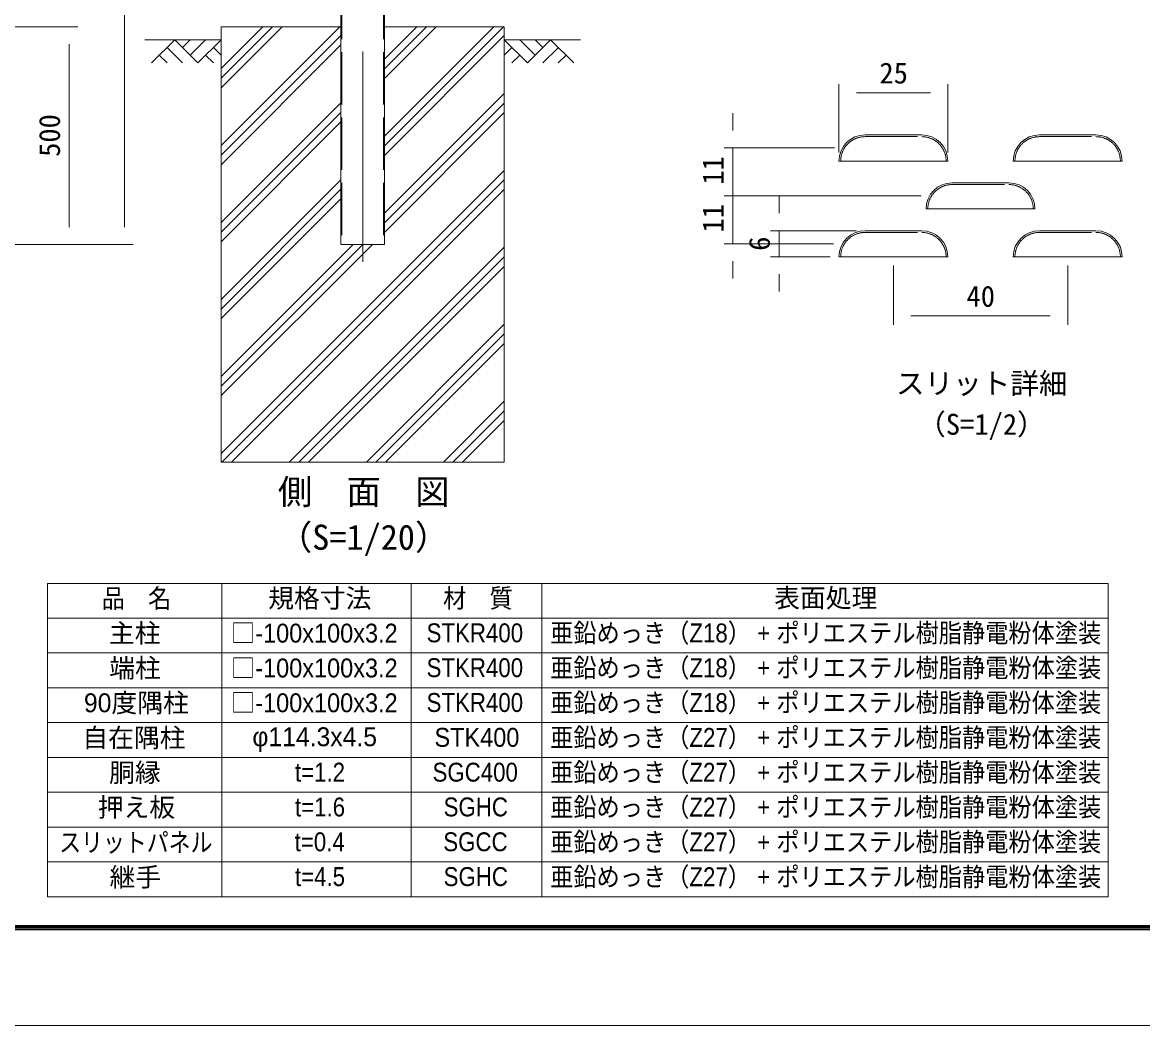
# Model space of a CAD drawing. Units: millimetres, scale not verified, with parts at other scales. Extents: x -4198 to 4202, y -2969 to 2971.
# Drawn here: x -498 to 2073, y -2969 to -665 of the extents above; entities that cross this region are included whole.
import ezdxf
from ezdxf.enums import TextEntityAlignment as Align

# ---------------------------------------------------------------- set-up
doc = ezdxf.new("R2010")
doc.units = ezdxf.units.MM
doc.header["$LTSCALE"] = 20
doc.linetypes.add('DASHED', pattern=[7.5, 6, -1.5])
doc.linetypes.add('USER1', pattern=[50.8, 31.75, -6.35, 6.35, -6.35])
for name, color, linetype, lineweight in [('0-0_D-TTL', 2, 'Continuous', 18), ('0-1_D-TTL-TXT', 7, 'Continuous', 18), ('0-2_D-MTR-FRAM', 7, 'Continuous', 9), ('0-4_D-BMK', 2, 'USER1', 13), ('0-5_D-DCR-HCH', 7, 'Continuous', 9), ('0-6_D-STR1', 1, 'Continuous', 18), ('0-7_D-STR3', 3, 'Continuous', 13), ('0-8_D-STR-DIM', 7, 'Continuous', 9), ('0-9_D-STR4', 7, 'Continuous', 9), ('0-B_D-STR2', 7, 'Continuous', 9), ('0-D_D-BGD', 7, 'Continuous', 9)]:
    doc.layers.add(name, color=color, linetype=linetype, lineweight=lineweight)
doc.layers.add('0-3_D-MTR-TXT', color=7, linetype='Continuous')
doc.layers.add('0-C_D-STR-TXT', color=7, linetype='Continuous')
doc.styles.add('ＭＳ ゴシック', font='')
doc.styles.add('ＭＳ Ｐゴシック', font='')
doc.styles.get('ＭＳ ゴシック').set_extended_font_data('MS Gothic')
doc.styles.get('ＭＳ Ｐゴシック').set_extended_font_data('MS PGothic')

msp = doc.modelspace()

# ---------------------------------------------------------------- linework, layer by layer
at = {"layer": '0-0_D-TTL'}
for points in [[(-4198.28, 2970.65), (4201.72, 2970.65), (4201.72, -2969.35), (-4198.28, -2969.35)], [(-3928.28, 2750.65), (3931.72, 2750.65), (3931.72, -2749.35), (-3928.28, -2749.35)], [(-3925.78, 2748.15), (3929.22, 2748.15), (3929.22, -2746.85), (-3925.78, -2746.85)], [(-3923.28, 2745.65), (3926.72, 2745.65), (3926.72, -2744.35), (-3923.28, -2744.35)], [(-3920.78, 2743.15), (3924.22, 2743.15), (3924.22, -2741.85), (-3920.78, -2741.85)], [(-3918.28, 2740.65), (3921.72, 2740.65), (3921.72, -2739.35), (-3918.28, -2739.35)]]:
    msp.add_lwpolyline(points, close=True, dxfattribs=at)
at = {"layer": '0-2_D-MTR-FRAM'}
for p, q in [((-440.32, -1953.51), (1994.42, -1953.51)), ((-440.32, -1953.51), (-440.32, -2673.51)), ((-40.32, -1953.51), (-40.32, -2673.51)), ((394.42, -1953.51), (394.42, -2673.51)), ((694.42, -1953.51), (694.42, -2673.51)), ((1994.42, -1953.51), (1994.42, -2673.51)), ((-440.32, -2033.51), (1994.42, -2033.51)), ((-440.32, -2113.51), (1994.42, -2113.51)), ((-440.32, -2193.51), (1994.42, -2193.51)), ((-440.32, -2273.51), (1994.42, -2273.51)), ((-440.32, -2353.51), (1994.42, -2353.51)), ((-440.32, -2433.51), (1994.42, -2433.51)), ((-440.32, -2513.51), (1994.42, -2513.51)), ((-440.32, -2593.51), (1994.42, -2593.51)), ((-440.32, -2673.51), (1994.42, -2673.51))]:
    msp.add_line(p, q, dxfattribs=at)
at = {"layer": '0-4_D-BMK'}
msp.add_line((283.19, 2316.39), (283.19, -1215.11), dxfattribs=at)
at = {"layer": '0-5_D-DCR-HCH'}
for p, q in [((-41.81, -815.26), (98.34, -675.11)), ((-41.81, -793.17), (76.24, -675.11)), ((-41.81, -771.07), (54.14, -675.11)), ((-41.81, -947.84), (230.92, -675.11)), ((333.19, -793.82), (451.89, -675.11)), ((333.19, -771.72), (429.79, -675.11)), ((333.19, -948.5), (606.57, -675.11)), ((333.19, -749.62), (407.7, -675.11)), ((333.19, -926.4), (584.47, -675.11)), ((-41.81, -969.94), (233.19, -694.94)), ((-41.81, -992.04), (233.19, -717.04)), ((333.19, -970.59), (608.19, -695.59)), ((333.19, -1103.18), (608.19, -828.18)), ((-41.81, -1124.62), (233.19, -849.62)), ((-41.81, -1146.72), (233.19, -871.72)), ((333.19, -1125.27), (608.19, -850.27)), ((333.19, -1147.37), (608.19, -872.37)), ((-41.81, -1168.82), (233.19, -893.82)), ((-41.81, -1654.95), (608.19, -1004.95)), ((-41.81, -1301.4), (233.19, -1026.4)), ((-39.88, -1675.11), (608.19, -1027.05)), ((-41.81, -1323.5), (233.19, -1048.5)), ((-17.78, -1675.11), (608.19, -1049.15)), ((-41.81, -1345.59), (233.19, -1070.59)), ((-41.81, -1522.37), (305.44, -1175.11)), ((-41.81, -1500.27), (283.35, -1175.11)), ((-41.81, -1478.18), (261.25, -1175.11)), ((114.8, -1675.11), (608.19, -1181.73)), ((136.9, -1675.11), (608.19, -1203.83)), ((159, -1675.11), (608.19, -1225.92)), ((291.58, -1675.11), (608.19, -1358.51)), ((313.68, -1675.11), (608.19, -1380.6)), ((335.77, -1675.11), (608.19, -1402.7)), ((468.36, -1675.11), (608.19, -1535.28)), ((490.45, -1675.11), (608.19, -1557.38)), ((512.55, -1675.11), (608.19, -1579.48))]:
    msp.add_line(p, q, dxfattribs=at)
at = {"layer": '0-6_D-STR1', "linetype": 'DASHED'}
for p, q in [((235.49, 2266.39), (235.49, -1175.11)), ((330.89, 2266.39), (330.89, -1175.11))]:
    msp.add_line(p, q, dxfattribs=at)
at = {"layer": '0-6_D-STR1'}
for p, q in [((233.19, 2256.39), (233.19, -1175.11)), ((333.19, 2256.39), (333.19, -1175.11)), ((333.19, -1175.11), (233.19, -1175.11))]:
    msp.add_line(p, q, dxfattribs=at)
at = {"layer": '0-7_D-STR3', "linetype": 'DASHED'}
for p, q in [((1436.45, -927.58), (1566.45, -927.58)), ((1836.45, -927.58), (1966.45, -927.58)), ((1636.45, -1037.58), (1766.45, -1037.58)), ((1436.45, -1147.58), (1566.45, -1147.58)), ((1836.45, -1147.58), (1966.45, -1147.58))]:
    msp.add_line(p, q, dxfattribs=at)
for centre, start, end in [((1436.45, -983.58), 90, 180), ((1566.45, -983.58), 0, 90), ((1836.45, -983.58), 90, 180), ((1966.45, -983.58), 0, 90), ((1636.45, -1093.58), 90, 180), ((1766.45, -1093.58), 0, 90), ((1436.45, -1203.58), 90, 180), ((1566.45, -1203.58), 0, 90), ((1836.45, -1203.58), 90, 180), ((1966.45, -1203.58), 0, 90)]:
    msp.add_arc(centre, 56, start, end, dxfattribs=at)
at = {"layer": '0-8_D-STR-DIM'}
for p, q in [((-263.89, -1135.11), (-263.89, 2226.39)), ((-948.68, -675.11), (-370.48, -675.11)), ((-948.68, -675.11), (-370.48, -675.11)), ((-390.48, -1135.11), (-390.48, -715.11)), ((1376.45, -963.58), (1376.45, -806.64)), ((1626.45, -963.58), (1626.45, -806.64)), ((1416.45, -826.64), (1586.45, -826.64)), ((1132.63, -913.58), (1132.63, -873.58)), ((1366.52, -953.58), (1112.63, -953.58)), ((1132.63, -953.58), (1132.63, -1063.58)), ((1132.63, -1023.58), (1132.63, -983.58)), ((1565.34, -1063.58), (1112.63, -1063.58)), ((1565.34, -1063.58), (1112.63, -1063.58)), ((1132.63, -1063.58), (1132.63, -1173.58)), ((1239.12, -1103.58), (1239.12, -1063.58)), ((1132.63, -1103.58), (1132.63, -1143.58)), ((1416.45, -1143.58), (1219.12, -1143.58)), ((1239.12, -1203.58), (1239.12, -1143.58)), ((-1223.68, -1175.11), (-370.48, -1175.11)), ((-1223.68, -1175.11), (-243.89, -1175.11)), ((1363.68, -1173.58), (1112.63, -1173.58)), ((1356.45, -1203.58), (1219.12, -1203.58)), ((1132.63, -1213.58), (1132.63, -1253.58)), ((1501.45, -1223.58), (1501.45, -1359.42)), ((1901.45, -1223.58), (1901.45, -1359.42)), ((1239.12, -1243.58), (1239.12, -1283.58)), ((1541.45, -1339.42), (1861.45, -1339.42))]:
    msp.add_line(p, q, dxfattribs=at)
at = {"layer": '0-9_D-STR4'}
msp.add_lwpolyline([(233.19, -675.11), (-41.81, -675.11), (-41.81, -1675.11), (608.19, -1675.11), (608.19, -675.11), (333.19, -675.11)], dxfattribs=at)
at = {"layer": '0-B_D-STR2'}
for p, q in [((1436.45, -923.58), (1566.45, -923.58)), ((1836.45, -923.58), (1966.45, -923.58)), ((1376.45, -983.58), (1626.45, -983.58)), ((1776.45, -983.58), (2026.45, -983.58)), ((1636.45, -1033.58), (1766.45, -1033.58)), ((1576.45, -1093.58), (1826.45, -1093.58)), ((1436.45, -1143.58), (1566.45, -1143.58)), ((1836.45, -1143.58), (1966.45, -1143.58)), ((1376.45, -1203.58), (1626.45, -1203.58)), ((1776.45, -1203.58), (2026.45, -1203.58))]:
    msp.add_line(p, q, dxfattribs=at)
for centre, start, end in [((1436.45, -983.58), 90, 180), ((1566.45, -983.58), 0, 90), ((1836.45, -983.58), 90, 180), ((1966.45, -983.58), 0, 90), ((1636.45, -1093.58), 90, 180), ((1766.45, -1093.58), 0, 90), ((1436.45, -1203.58), 90, 180), ((1566.45, -1203.58), 0, 90), ((1836.45, -1203.58), 90, 180), ((1966.45, -1203.58), 0, 90)]:
    msp.add_arc(centre, 60, start, end, dxfattribs=at)
at = {"layer": '0-D_D-BGD'}
for p, q in [((-216.81, -705.11), (-41.81, -705.11)), ((-148.24, -705.11), (-201.45, -758.32)), ((-148.24, -705.11), (-95.02, -758.32)), ((-130.5, -722.85), (-112.76, -705.11)), ((-112.76, -740.59), (-77.29, -705.11)), ((-95.02, -758.32), (-41.81, -705.11)), ((608.19, -705.11), (783.19, -705.11)), ((661.4, -758.32), (608.19, -705.11)), ((679.14, -740.59), (643.66, -705.11)), ((714.61, -705.11), (661.4, -758.32)), ((696.87, -722.85), (679.14, -705.11)), ((714.61, -705.11), (767.82, -758.32)), ((-183.71, -740.59), (-165.89, -758.32)), ((-165.97, -722.85), (-130.34, -758.32)), ((-77.29, -740.59), (-59.47, -758.32)), ((-59.55, -722.85), (-41.81, -740.51)), ((625.93, -722.85), (608.19, -740.51)), ((643.66, -740.59), (625.84, -758.32)), ((732.35, -722.85), (696.71, -758.32)), ((750.09, -740.59), (732.27, -758.32))]:
    msp.add_line(p, q, dxfattribs=at)

# ---------------------------------------------------------------- texts
at = {"layer": '0-1_D-TTL-TXT', "style": 'ＭＳ ゴシック'}
for s, p in [('側\u3000面\u3000図', (88.59, -1789.56)), ('（S=1/20）', (88.59, -1893.78))]:
    msp.add_text(s, height=57.77, dxfattribs=at).set_placement(p, align=Align.BOTTOM_LEFT)
at = {"layer": '0-3_D-MTR-TXT', "style": 'ＭＳ Ｐゴシック'}
for s, height, width, p in [('品\u3000名', 43.38, 0.9, (-315.98, -2022.75)), ('材\u3000質', 43.38, 0.9, (467.86, -2022.31)), ('□-100x100x3.2', 43.4, 0.95, (-19.65, -2102.63)), ('STKR400', 43.4, 0.9, (429.9, -2101.95)), ('亜鉛めっき（Z18） + ポリエステル樹脂静電粉体塗装', 43.4, 0.9, (713.51, -2102.17)), ('□-100x100x3.2', 43.4, 0.95, (-19.65, -2182.63)), ('STKR400', 43.4, 0.9, (429.9, -2181.95)), ('亜鉛めっき（Z18） + ポリエステル樹脂静電粉体塗装', 43.4, 0.9, (713.51, -2182.17)), ('□-100x100x3.2', 43.4, 0.95, (-19.65, -2262.63)), ('STKR400', 43.4, 0.9, (429.9, -2261.95)), ('亜鉛めっき（Z18） + ポリエステル樹脂静電粉体塗装', 43.4, 0.9, (713.51, -2262.17)), ('STK400', 43.38, 0.95, (448.08, -2341.95)), ('亜鉛めっき（Z27） + ポリエステル樹脂静電粉体塗装', 43.4, 0.9, (713.51, -2342.17)), ('t=1.2', 43.4, 0.9, (127.62, -2421.95)), ('SGC400', 43.38, 0.9, (443.54, -2421.95)), ('亜鉛めっき（Z27） + ポリエステル樹脂静電粉体塗装', 43.4, 0.9, (713.51, -2422.17)), ('亜鉛めっき（Z27） + ポリエステル樹脂静電粉体塗装', 43.4, 0.9, (713.51, -2502.17)), ('t=1.6', 43.4, 0.9, (127.74, -2501.95)), ('SGHC', 43.4, 0.9, (469, -2501.85)), ('亜鉛めっき（Z27） + ポリエステル樹脂静電粉体塗装', 43.4, 0.9, (713.51, -2582.17)), ('スリットパネル', 43.38, 0.85, (-413.58, -2583.09)), ('t=0.4', 43.4, 0.9, (127.04, -2581.95)), ('SGCC', 43.38, 0.9, (468.3, -2581.85)), ('t=4.5', 43.4, 0.9, (127.62, -2661.85)), ('SGHC', 43.4, 0.9, (469, -2661.85)), ('亜鉛めっき（Z27） + ポリエステル樹脂静電粉体塗装', 43.4, 0.9, (713.51, -2662.17))]:
    msp.add_text(s, height=height, dxfattribs=dict(at, width=width)).set_placement(p, align=Align.BOTTOM_LEFT)
for s, height, p in [('規格寸法', 43.4, (66.35, -2022.51)), ('表面処理', 43.4, (1227.76, -2021.85)), ('主柱', 43.4, (-299.16, -2102.63)), ('端柱', 43.4, (-298.58, -2182.75)), ('90度隅柱', 43.4, (-356.64, -2262.65)), ('自在隅柱', 43.4, (-360.38, -2342.85)), ('φ114.3x4.5', 43.38, (30.03, -2340.59)), ('胴縁', 43.4, (-298.84, -2422.85)), ('押え板', 43.38, (-324.82, -2502.75)), ('継手', 43.4, (-297.78, -2662.99))]:
    msp.add_text(s, height=height, dxfattribs=at).set_placement(p, align=Align.BOTTOM_LEFT)
at = {"layer": '0-8_D-STR-DIM', "style": 'ＭＳ ゴシック'}
for s, p in [('25', (1469.35, -819.89)), ('40', (1669.2, -1332.67))]:
    msp.add_text(s, height=48.09, dxfattribs=at).set_placement(p, align=Align.BOTTOM_LEFT)
for s, p in [('500', (-397.22, -973.99)), ('11', (1125.88, -1037.9)), ('11', (1125.88, -1147.9)), ('6', (1232.37, -1189.8))]:
    msp.add_text(s, height=48.09, rotation=90, dxfattribs=at).set_placement(p, align=Align.BOTTOM_LEFT)
at = {"layer": '0-C_D-STR-TXT', "style": 'ＭＳ ゴシック'}
for s, p in [('スリット詳細', (1507.46, -1532.8)), ('（S=1/2）', (1556.19, -1626.68))]:
    msp.add_text(s, height=48.09, dxfattribs=at).set_placement(p, align=Align.BOTTOM_LEFT)

doc.saveas('drawing.dxf')
